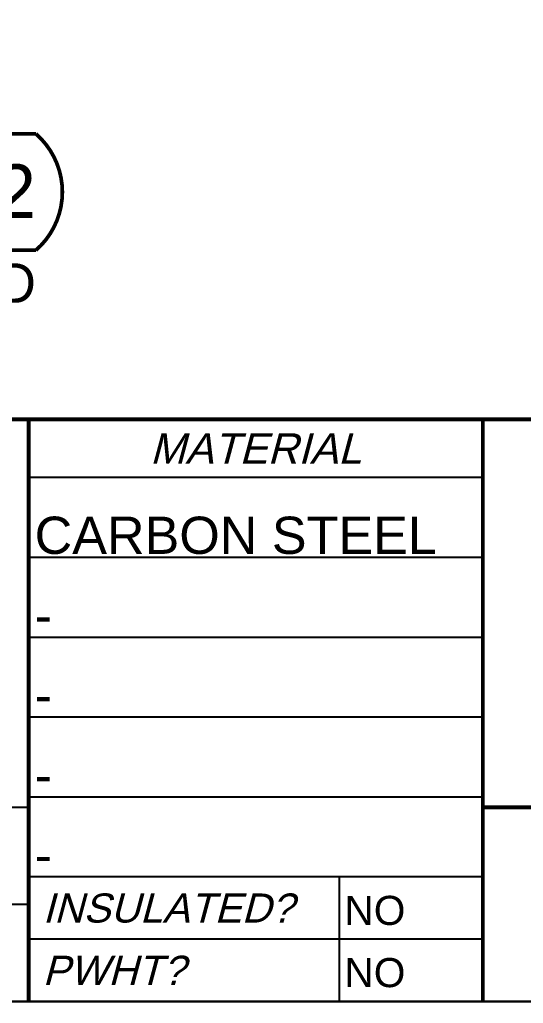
# Model space of a CAD drawing. Header units: inches. Extents: x 0.1 to 17.4, y 0.1 to 11.4.
# Drawn here: x 12.231 to 13.312, y 0.246 to 2.359 of the extents above; entities that cross this region are included whole.
import ezdxf
from ezdxf.enums import TextEntityAlignment as Align

# ---------------------------------------------------------------- set-up
doc = ezdxf.new("R2010")
doc.units = ezdxf.units.IN
doc.header["$MEASUREMENT"] = 0
for name, color, linetype in [('BORDER', 3, 'Continuous'), ('BORDERTEXT', 7, 'Continuous'), ('PART_SelectedCML_UT', 132, 'Continuous')]:
    doc.layers.add(name, color=color, linetype=linetype)
doc.styles.add('CMLPAS', font='')
doc.styles.add('FEASStandard', font='arial.ttf')
doc.styles.add('PART_Standard', font='romans', dxfattribs={"width": 0.8, "height": 0.09})
doc.styles.add('Richmond', font='arial.ttf')
doc.styles.get('CMLPAS').set_extended_font_data('Cordia New')

# ---------------------------------------------------------------- blocks, each defined once
blk = doc.blocks.new('Border')
at = {"layer": 'BORDER'}
for p, q in [((13.225, 1.375), (12.25, 1.375)), ((13.225, 1.2035), (12.25, 1.2035)), ((13.225, 1.0319), (12.25, 1.0319)), ((13.225, 0.8604), (12.25, 0.8604)), ((13.225, 0.6888), (12.25, 0.6888)), ((12.25, 0.6667), (10.375, 0.6667)), ((13.225, 0.5173), (12.25, 0.5173)), ((12.9167, 0.5173), (12.9167, 0.25)), ((12.25, 0.4583), (10.375, 0.4583)), ((13.225, 0.3836), (12.25, 0.3836))]:
    blk.add_line(p, q, dxfattribs=at)
at = {"layer": 'BORDER', "const_width": 0.005}
blk.add_lwpolyline([(0.25, 0.25), (17.25, 0.25), (17.25, 11.25), (0.25, 11.25)], close=True, dxfattribs=at)
at = {"layer": 'BORDER', "const_width": 0.00833}
for points in [[(17.25, 1.5), (0.25, 1.5)], [(12.25, 0.25), (12.25, 1.5)], [(13.225, 0.25), (13.225, 1.5)], [(13.225, 0.6667), (17.25, 0.6667)]]:
    blk.add_lwpolyline(points, dxfattribs=at)
at = {"layer": 'BORDERTEXT', "style": 'FEASStandard', "oblique": 15}
blk.add_text('MATERIAL', height=0.065, dxfattribs=at).set_placement((12.7375, 1.4375), align=Align.MIDDLE)
for s, p in [('INSULATED?', (12.2802, 0.4505)), ('PWHT?', (12.2802, 0.3168))]:
    blk.add_text(s, height=0.0625, dxfattribs=at).set_placement(p, align=Align.MIDDLE_LEFT)
blk = doc.blocks.new('BORDER TEXT')
at = {"layer": 'BORDERTEXT'}
for tag, p, height, style in [('API_PIPE_CLASS', (5.4645, 1.2542), 0.08, 'Richmond'), ('MATERIAL1', (12.263, 1.2111), 0.08, 'Richmond'), ('CVX_PIPE_SPEC', (5.4619, 1.0932), 0.08, 'Richmond'), ('P&ID_#1', (0.25, 1.0831), 0.0625, 'FEASStandard'), ('LINE_#1', (1.4866, 1.0831), 0.0625, 'FEASStandard'), ('MATERIAL2', (12.263, 1.0395), 0.08, 'Richmond'), ('OP_TEMP', (5.1687, 0.9325), 0.08, 'Richmond'), ('P&ID_#2', (0.25, 0.9224), 0.0625, 'FEASStandard'), ('LINE_#2', (1.4866, 0.9224), 0.0625, 'FEASStandard'), ('MATERIAL3', (12.263, 0.868), 0.08, 'Richmond'), ('FROM', (5.0146, 0.7718), 0.08, 'Richmond'), ('P&ID_#3', (0.25, 0.7617), 0.0625, 'FEASStandard'), ('LINE_#3', (1.4866, 0.7617), 0.0625, 'FEASStandard'), ('MATERIAL4', (12.263, 0.6965), 0.08, 'Richmond'), ('TO', (4.8543, 0.6112), 0.08, 'Richmond'), ('P&ID_#4', (0.25, 0.601), 0.0625, 'FEASStandard'), ('LINE_#4', (1.4866, 0.601), 0.0625, 'FEASStandard'), ('MATERIAL5', (12.263, 0.5249), 0.08, 'Richmond'), ('MISC', (4.9789, 0.4506), 0.08, 'Richmond'), ('P&ID_#5', (0.25, 0.4403), 0.0625, 'FEASStandard'), ('LINE_#5', (1.4866, 0.4403), 0.0625, 'FEASStandard'), ('INSULATION', (12.9278, 0.4142), 0.0625, 'FEASStandard'), ('P&ID_#6', (0.25, 0.2796), 0.0625, 'FEASStandard'), ('LINE_#6', (1.4866, 0.2796), 0.0625, 'FEASStandard'), ('PWHT', (12.9278, 0.2806), 0.0625, 'FEASStandard')]:
    blk.add_attdef(tag, p, '', height=height, dxfattribs=dict(at, style=style))
at = {"layer": 'BORDERTEXT', "style": 'FEASStandard'}
for tag, p in [('DR.BY', (11.075, 0.5625)), ('DR.BY_DATE', (11.95, 0.5625)), ('CHK_BY', (11.075, 0.3542)), ('CHK._BY_DATE', (11.95, 0.3542))]:
    blk.add_attdef(tag, text='', height=0.1, dxfattribs=at).set_placement(p, align=Align.MIDDLE_CENTER)
at = {"layer": 'BORDERTEXT', "style": 'PART_Standard', "width": 0.8}
for tag, p in [('PLANT_NUMBER', (13.9375, 0.3836)), ('SYSTEM_NUMBER', (14.8125, 0.3836)), ('CIRCUIT_NUMBER', (15.6875, 0.3836)), ('SHEET_NUMBER', (16.5, 0.3836)), ('REVISION', (17.0625, 0.3836))]:
    blk.add_attdef(tag, text='', height=0.15, dxfattribs=at).set_placement(p, align=Align.MIDDLE_CENTER)
blk = doc.blocks.new('CMLPAS')
at = {"const_width": 0.008}
blk.add_lwpolyline([(0.0625, 0.125, 0.454441), (0.0625, -0.125), (0.75, -0.125, 0.454441), (0.75, 0.125)], format="xyb", close=True, dxfattribs=at)
blk.add_lwpolyline([(0.4063, -0.125), (0.4063, 0.125)], dxfattribs=at)
at = {"style": 'CMLPAS', "flags": 1}
for tag, p in [('STATE', (0.75, 0.6229)), ('DL', (0.75, 0.4817)), ('CIRCUIT', (0.75, 0.3405)), ('SUBSINTERVAL(MONTHS)', (-0.0251, -0.3355)), ('OLD_ID', (0.75, -0.3366)), ('OLD_NDE', (0.75, -0.4778)), ('OLD_ENTY', (0.7411, -0.6357)), ('SIZE', (0.7473, -0.7611)), ('SPEC', (0.7473, -0.9022)), ('JUSTIFY', (0.7473, -1.0434)), ('COMMENTS', (0.7473, -1.1846)), ('OLD_ASSET', (0.75, -1.3262)), ('SCHED', (0.7371, -1.4689)), ('NOM_THICK', (0.7521, -1.6102)), ('CORR_ALLOW', (0.763, -1.7453)), ('TML_STATUS', (0.7723, -1.8777)), ('FLOW_ORDER', (0.7785, -2.1301))]:
    blk.add_attdef(tag, text='', height=0.1, dxfattribs=at).set_placement(p, align=Align.MIDDLE_RIGHT)
at = {"style": 'CMLPAS'}
for tag, height, p in [('CHILD', 0.25, (0.75, 0.269)), ('###', 0.115, (0.75, 0.002)), ('ACCESS', 0.085, (0.75, -0.1954))]:
    blk.add_attdef(tag, text='', height=height, dxfattribs=at).set_placement(p, align=Align.MIDDLE_RIGHT)
at = {"color": 152, "style": 'CMLPAS'}
for tag, height, p in [('SPECIAL', 0.085, (0.4055, 0.1897)), ('DM-TYPE', 0.1, (-0.03, 0)), ('COMP', 0.09, (-0.0174, -0.185))]:
    blk.add_attdef(tag, text='', height=height, dxfattribs=at).set_placement(p, align=Align.MIDDLE_RIGHT)
at = {"style": 'CMLPAS'}
blk.add_attdef('NDE', text='', height=0.115, dxfattribs=at).set_placement((0.206, 0.002), align=Align.MIDDLE_CENTER)

msp = doc.modelspace()

# ---------------------------------------------------------------- block references
at = {"layer": 'BORDER'}
msp.add_blockref('Border', (0, 0), dxfattribs=at)
at = {"layer": 'BORDERTEXT'}
ref = msp.add_blockref('BORDER TEXT', (0, 0), dxfattribs=at)
ref.add_attrib('PWHT', 'NO', (12.9278, 0.2806), dxfattribs={"height": 0.0625, "style": 'FEASStandard'})
ref.add_attrib('INSULATION', 'NO', (12.9278, 0.4142), dxfattribs={"height": 0.0625, "style": 'FEASStandard'})
ref.add_attrib('MATERIAL5', '-', (12.263, 0.5249), dxfattribs={"height": 0.08, "style": 'Richmond'})
ref.add_attrib('MATERIAL4', '-', (12.263, 0.6965), dxfattribs={"height": 0.08, "style": 'Richmond'})
ref.add_attrib('MATERIAL3', '-', (12.263, 0.868), dxfattribs={"height": 0.08, "style": 'Richmond'})
ref.add_attrib('MATERIAL2', '-', (12.263, 1.0395), dxfattribs={"height": 0.08, "style": 'Richmond'})
ref.add_attrib('MATERIAL1', 'CARBON STEEL', (12.263, 1.2111), dxfattribs={"height": 0.08, "style": 'Richmond'})
at = {"layer": 'PART_SelectedCML_UT'}
msp.add_blockref('CMLPAS', (11.5157, 1.9883), dxfattribs=at).add_auto_attribs({'###': 'DX2', 'NDE': 'UT1', 'DM-TYPE': '99A', 'COMP': 'ELL', 'ACCESS': 'GRD'})

doc.saveas('drawing.dxf')
